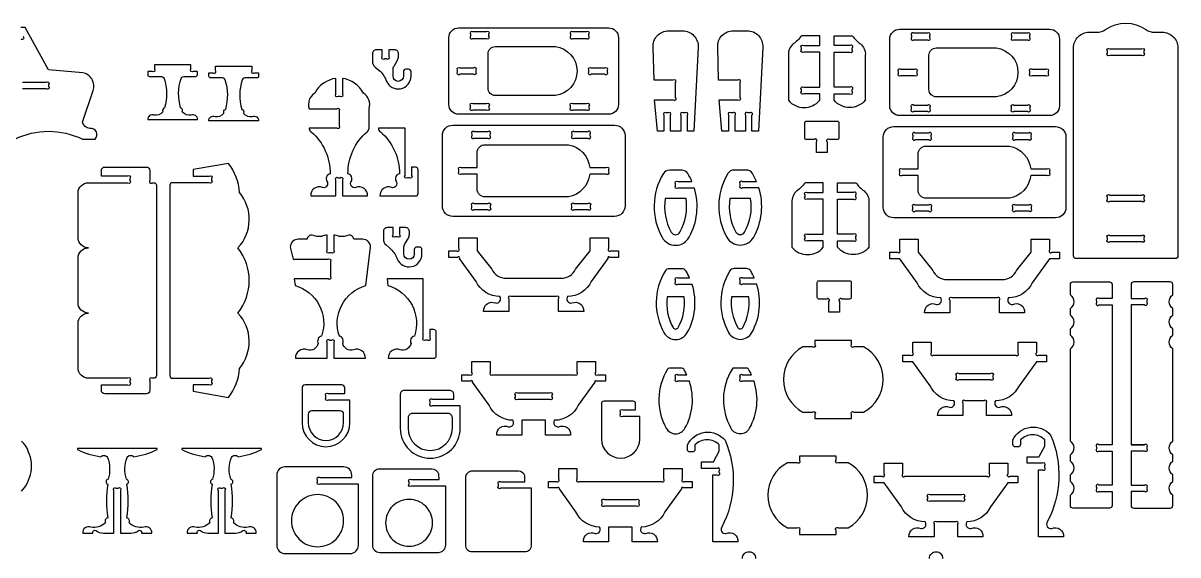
# Model space of a CAD drawing. Extents: x 4810.7 to 4895.3, y 1517.4 to 1570.6.
# Drawn here: x 4851.09 to 4895.34, y 1550.23 to 1570.63 of the extents above; entities that cross this region are included whole.
import ezdxf

# ---------------------------------------------------------------- set-up
doc = ezdxf.new("R2010")
doc.units = 0
doc.header["$MEASUREMENT"] = 0
doc.layers.add('LAYER1', color=18, linetype='CONTINUOUS')

msp = doc.modelspace()

# ---------------------------------------------------------------- linework, layer by layer
at = {"layer": 'LAYER1'}
for points in [[(4891.442, 1561.598, -0.414214), (4891.342, 1561.698), (4891.342, 1569.679, -0.414214), (4891.942, 1570.279), (4892.237, 1570.279, 0.155074), (4892.565, 1570.383, -0.31779), (4894.118, 1570.383, 0.155074), (4894.446, 1570.279), (4894.742, 1570.279, -0.414214), (4895.342, 1569.679), (4895.342, 1561.698, -0.414214), (4895.242, 1561.598)], [(4867.403, 1567.508), (4867.403, 1570.071, -0.414214), (4867.778, 1570.446), (4873.528, 1570.446, -0.414214), (4873.903, 1570.071), (4873.903, 1567.508, -0.414214), (4873.528, 1567.133), (4867.778, 1567.133, -0.414214)], [(4868.236, 1570.201), (4868.236, 1570.128, 1), (4868.324, 1570.039), (4868.847, 1570.039, 1), (4868.936, 1570.128), (4868.936, 1570.201, 1), (4868.847, 1570.289), (4868.324, 1570.289, 1)], [(4872.068, 1570.201), (4872.068, 1570.128, 1), (4872.156, 1570.039), (4872.68, 1570.039, 1), (4872.768, 1570.128), (4872.768, 1570.201, 1), (4872.68, 1570.289), (4872.156, 1570.289, 1)], [(4875.393, 1566.483), (4875.287, 1567.683), (4876.004, 1567.683, 1), (4876.093, 1567.771), (4876.093, 1568.35, 1), (4876.004, 1568.439), (4875.266, 1568.439), (4875.229, 1569.698, -0.431081), (4875.828, 1570.333), (4876.357, 1570.333, -0.431081), (4876.956, 1569.698), (4876.793, 1566.483), (4876.543, 1566.483), (4876.543, 1567.094, 1), (4876.454, 1567.183), (4876.381, 1567.183, 1), (4876.293, 1567.094), (4876.293, 1566.483), (4875.893, 1566.483), (4875.893, 1567.094, 1), (4875.804, 1567.183), (4875.731, 1567.183, 1), (4875.643, 1567.094), (4875.643, 1566.483)], [(4877.869, 1566.487), (4877.763, 1567.687), (4878.481, 1567.687, 1), (4878.569, 1567.776), (4878.569, 1568.355, 1), (4878.481, 1568.443), (4877.742, 1568.443), (4877.705, 1569.703, -0.431081), (4878.304, 1570.337), (4878.834, 1570.337, -0.431081), (4879.433, 1569.703), (4879.269, 1566.487), (4879.019, 1566.487), (4879.019, 1567.099, 1), (4878.931, 1567.187), (4878.857, 1567.187, 1), (4878.769, 1567.099), (4878.769, 1566.487), (4878.369, 1566.487), (4878.369, 1567.099, 1), (4878.281, 1567.187), (4878.207, 1567.187, 1), (4878.119, 1567.099), (4878.119, 1566.487)], [(4884.301, 1567.456), (4884.301, 1570.018, -0.414214), (4884.676, 1570.393), (4890.426, 1570.393, -0.414214), (4890.801, 1570.018), (4890.801, 1567.456, -0.414214), (4890.426, 1567.081), (4884.676, 1567.081, -0.414214)], [(4885.134, 1570.149), (4885.134, 1570.075, 1), (4885.222, 1569.987), (4885.746, 1569.987, 1), (4885.834, 1570.075), (4885.834, 1570.149, 1), (4885.746, 1570.237), (4885.222, 1570.237, 1)], [(4888.967, 1570.149), (4888.967, 1570.075, 1), (4889.055, 1569.987), (4889.578, 1569.987, 1), (4889.667, 1570.075), (4889.667, 1570.149, 1), (4889.578, 1570.237), (4889.055, 1570.237, 1)], [(4880.414, 1569.395), (4880.414, 1567.67, 0.468323), (4881.614, 1567.67), (4881.614, 1567.92), (4881.002, 1567.92, -1), (4880.914, 1568.008), (4880.914, 1568.081, -1), (4881.002, 1568.17), (4881.614, 1568.17), (4881.614, 1569.52), (4881.002, 1569.52, -1), (4880.914, 1569.609), (4880.914, 1569.682, -1), (4881.002, 1569.77), (4881.614, 1569.77), (4881.614, 1570.145), (4880.914, 1570.145, -0.082449), (4880.601, 1569.832, 0.237515)], [(4883.363, 1569.395), (4883.363, 1567.67, -0.468323), (4882.163, 1567.67), (4882.163, 1567.92), (4882.775, 1567.92, 1), (4882.863, 1568.008), (4882.863, 1568.081, 1), (4882.775, 1568.17), (4882.163, 1568.17), (4882.163, 1569.52), (4882.775, 1569.52, 1), (4882.863, 1569.609), (4882.863, 1569.682, 1), (4882.775, 1569.77), (4882.163, 1569.77), (4882.163, 1570.145), (4882.863, 1570.145, 0.082449), (4883.176, 1569.832, -0.237515)], [(4864.992, 1568.446), (4865.006, 1568.411, 0.825341), (4865.952, 1568.594), (4865.952, 1568.766, 0.414214), (4865.856, 1568.862), (4865.757, 1568.862, 0.414214), (4865.661, 1568.766), (4865.661, 1568.594, -1), (4865.263, 1568.594), (4865.263, 1568.837, -0.131652), (4865.301, 1568.981), (4865.434, 1569.21, 0.131652), (4865.472, 1569.354), (4865.472, 1569.463, 0.414214), (4865.328, 1569.607), (4865.099, 1569.607), (4865.099, 1569.344, -1), (4865.01, 1569.255), (4864.937, 1569.255, -1), (4864.849, 1569.344), (4864.849, 1569.607), (4864.619, 1569.607, 0.414214), (4864.475, 1569.463), (4864.475, 1569.164, 0.220517), (4864.577, 1568.944), (4864.721, 1568.822, -0.122252)], [(4871.484, 1567.852), (4869.184, 1567.852, -0.414214), (4868.903, 1568.133), (4868.903, 1569.446, -0.414214), (4869.184, 1569.727), (4871.484, 1569.727, -0.88519)], [(4888.383, 1567.8), (4886.083, 1567.8, -0.414214), (4885.802, 1568.081), (4885.802, 1569.393, -0.414214), (4886.083, 1569.675), (4888.383, 1569.675, -0.88519)], [(4892.73, 1569.642), (4893.953, 1569.642, -1), (4894.042, 1569.553), (4894.042, 1569.48, -1), (4893.953, 1569.392), (4892.73, 1569.392, -1), (4892.642, 1569.48), (4892.642, 1569.553, -1)], [(4856.817, 1566.933), (4857.766, 1566.933, 0.570657), (4857.533, 1567.099, -0.289506), (4857.188, 1567.228, 0.497317), (4857.122, 1567.373, 0.217136), (4857.122, 1567.373, -0.145354), (4857.138, 1568.51, -0.281118), (4857.285, 1568.583), (4857.707, 1568.583, 0.414214), (4857.767, 1568.643), (4857.767, 1568.773), (4857.605, 1568.773, -1), (4857.517, 1568.862), (4857.517, 1569.023), (4856.942, 1569.023), (4856.817, 1569.023), (4856.691, 1569.023), (4856.116, 1569.023), (4856.116, 1568.862, -1), (4856.028, 1568.773), (4855.866, 1568.773), (4855.866, 1568.643, 0.414214), (4855.926, 1568.583), (4856.349, 1568.583, -0.281118), (4856.496, 1568.51, -0.145354), (4856.511, 1567.373, 0.217136), (4856.511, 1567.373, 0.497317), (4856.445, 1567.228, -0.289506), (4856.1, 1567.099, 0.570657), (4855.867, 1566.933)], [(4859.157, 1566.881), (4858.208, 1566.881, -0.570657), (4858.441, 1567.047, 0.289506), (4858.785, 1567.176, -0.497317), (4858.852, 1567.321, -0.217136), (4858.852, 1567.321, 0.145354), (4858.836, 1568.458, 0.281118), (4858.689, 1568.531), (4858.267, 1568.531, -0.414214), (4858.207, 1568.591), (4858.207, 1568.721), (4858.369, 1568.721, 1), (4858.457, 1568.81), (4858.457, 1568.971), (4859.032, 1568.971), (4859.157, 1568.971), (4859.283, 1568.971), (4859.858, 1568.971), (4859.858, 1568.81, 1), (4859.946, 1568.721), (4860.108, 1568.721), (4860.108, 1568.591, -0.414214), (4860.048, 1568.531), (4859.625, 1568.531, 0.281118), (4859.478, 1568.458, 0.145354), (4859.463, 1567.321, -0.217136), (4859.463, 1567.321, -0.497317), (4859.529, 1567.176, 0.289506), (4859.874, 1567.047, -0.570657), (4860.107, 1566.881)], [(4868.347, 1568.664), (4867.824, 1568.664, -1), (4867.736, 1568.753), (4867.736, 1568.826, -1), (4867.824, 1568.914), (4868.347, 1568.914, -1), (4868.436, 1568.826), (4868.436, 1568.753, -1)], [(4872.856, 1568.914), (4873.38, 1568.914, -1), (4873.468, 1568.826), (4873.468, 1568.753, -1), (4873.38, 1568.664), (4872.856, 1568.664, -1), (4872.768, 1568.753), (4872.768, 1568.826, -1)], [(4885.246, 1568.612), (4884.722, 1568.612, -1), (4884.634, 1568.7), (4884.634, 1568.774, -1), (4884.722, 1568.862), (4885.246, 1568.862, -1), (4885.334, 1568.774), (4885.334, 1568.7, -1)], [(4889.755, 1568.862), (4890.278, 1568.862, -1), (4890.367, 1568.774), (4890.367, 1568.7, -1), (4890.278, 1568.612), (4889.755, 1568.612, -1), (4889.667, 1568.7), (4889.667, 1568.774, -1)], [(4863.321, 1568.51), (4863.321, 1567.908, -1), (4863.233, 1567.82), (4863.16, 1567.82, -1), (4863.071, 1567.908), (4863.071, 1568.51, 0.24185), (4862.266, 1567.947, 0.346655), (4862.049, 1567.347), (4863.108, 1567.347, -1), (4863.196, 1567.259), (4863.196, 1566.686, -1), (4863.108, 1566.597), (4862.049, 1566.597, 0.260797), (4862.125, 1566.461, -0.220455), (4862.855, 1564.849, 0.497317), (4862.726, 1564.568, -0.687365), (4862.559, 1564.319, 0.570657), (4862.108, 1563.998), (4863.071, 1563.998), (4863.071, 1564.61, -1), (4863.16, 1564.698), (4863.196, 1564.698), (4863.233, 1564.698, -1), (4863.321, 1564.61), (4863.321, 1563.998), (4864.285, 1563.998, 0.570657), (4863.834, 1564.319, -0.687365), (4863.666, 1564.568, 0.497317), (4863.537, 1564.849, -0.220455), (4864.267, 1566.461, 0.260797), (4864.343, 1566.597), (4864.343, 1567.347, 0.346655), (4864.127, 1567.947, 0.24185)], [(4868.324, 1567.539), (4868.847, 1567.539, -1), (4868.936, 1567.451), (4868.936, 1567.378, -1), (4868.847, 1567.289), (4868.324, 1567.289, -1), (4868.236, 1567.378), (4868.236, 1567.451, -1)], [(4872.156, 1567.539), (4872.68, 1567.539, -1), (4872.768, 1567.451), (4872.768, 1567.378, -1), (4872.68, 1567.289), (4872.156, 1567.289, -1), (4872.068, 1567.378), (4872.068, 1567.451, -1)], [(4885.222, 1567.487), (4885.746, 1567.487, -1), (4885.834, 1567.399), (4885.834, 1567.325, -1), (4885.746, 1567.237), (4885.222, 1567.237, -1), (4885.134, 1567.325), (4885.134, 1567.399, -1)], [(4889.055, 1567.487), (4889.578, 1567.487, -1), (4889.667, 1567.399), (4889.667, 1567.325, -1), (4889.578, 1567.237), (4889.055, 1567.237, -1), (4888.967, 1567.325), (4888.967, 1567.399, -1)], [(4867.153, 1563.614), (4867.153, 1566.314, -0.414214), (4867.553, 1566.714), (4873.753, 1566.714, -0.414214), (4874.153, 1566.314), (4874.153, 1563.614, -0.414214), (4873.753, 1563.214), (4867.553, 1563.214, -0.414214)], [(4881.496, 1565.666), (4881.496, 1566.078, 1), (4881.408, 1566.166), (4881.106, 1566.166, -0.414214), (4881.046, 1566.226), (4881.046, 1566.806, -0.414214), (4881.106, 1566.866), (4882.286, 1566.866, -0.414214), (4882.346, 1566.806), (4882.346, 1566.226, -0.414214), (4882.286, 1566.166), (4881.985, 1566.166, 1), (4881.896, 1566.078), (4881.896, 1565.666)], [(4884.051, 1563.561), (4884.051, 1566.261, -0.414214), (4884.451, 1566.661), (4890.651, 1566.661, -0.414214), (4891.051, 1566.261), (4891.051, 1563.561, -0.414214), (4890.651, 1563.161), (4884.451, 1563.161, -0.414214)], [(4866.125, 1563.998, 0.414214), (4866.225, 1564.098), (4866.225, 1564.998, 0.414214), (4866.125, 1565.098), (4865.975, 1565.098), (4865.975, 1564.786, -1), (4865.886, 1564.698), (4865.813, 1564.698, -1), (4865.725, 1564.786), (4865.725, 1566.597), (4864.702, 1566.597, 0.260797), (4864.779, 1566.461, -0.220455), (4865.508, 1564.849, 0.497317), (4865.38, 1564.568, -0.687365), (4865.212, 1564.319, 0.570657), (4864.761, 1563.998)], [(4868.287, 1566.375), (4868.287, 1566.302, 1), (4868.375, 1566.214), (4868.898, 1566.214, 1), (4868.987, 1566.302), (4868.987, 1566.375, 1), (4868.898, 1566.464), (4868.375, 1566.464, 1)], [(4872.119, 1566.375), (4872.119, 1566.302, 1), (4872.208, 1566.214), (4872.731, 1566.214, 1), (4872.819, 1566.302), (4872.819, 1566.375, 1), (4872.731, 1566.464), (4872.208, 1566.464, 1)], [(4885.797, 1566.411), (4885.273, 1566.411, 1), (4885.185, 1566.323), (4885.185, 1566.25, 1), (4885.273, 1566.161), (4885.797, 1566.161, 1), (4885.885, 1566.25), (4885.885, 1566.323, 1)], [(4889.018, 1566.323), (4889.018, 1566.25, 1), (4889.106, 1566.161), (4889.629, 1566.161, 1), (4889.718, 1566.25), (4889.718, 1566.323, 1), (4889.629, 1566.411), (4889.106, 1566.411, 1)], [(4872.805, 1565.089), (4873.431, 1565.089, -1), (4873.519, 1565), (4873.519, 1564.927, -1), (4873.431, 1564.839), (4872.805, 1564.839, -0.326135), (4871.984, 1563.964), (4868.787, 1563.964, -0.414214), (4868.487, 1564.264), (4868.487, 1564.839), (4867.875, 1564.839, -1), (4867.787, 1564.927), (4867.787, 1565, -1), (4867.875, 1565.089), (4868.487, 1565.089), (4868.487, 1565.664, -0.414214), (4868.787, 1565.964), (4871.984, 1565.964, -0.326135)], [(4889.704, 1565.036), (4890.329, 1565.036, -1), (4890.418, 1564.948), (4890.418, 1564.875, -1), (4890.329, 1564.786), (4889.704, 1564.786, -0.326135), (4888.883, 1563.911), (4885.685, 1563.911, -0.414214), (4885.385, 1564.211), (4885.385, 1564.786), (4884.773, 1564.786, -1), (4884.685, 1564.875), (4884.685, 1564.948, -1), (4884.773, 1565.036), (4885.385, 1565.036), (4885.385, 1565.611, -0.414214), (4885.685, 1565.911), (4888.883, 1565.911, -0.326135)], [(4853.587, 1559.508, -0.414214), (4853.195, 1559.901), (4853.195, 1561.616, -0.414214), (4853.587, 1562.008, -0.414214), (4853.195, 1562.401), (4853.195, 1564.116, -0.414214), (4853.587, 1564.508), (4855.106, 1564.508, 1), (4855.195, 1564.597), (4855.195, 1564.67, 1), (4855.106, 1564.758), (4854.087, 1564.758), (4854.087, 1564.978, -0.414214), (4854.218, 1565.108), (4855.814, 1565.108, -0.414214), (4855.945, 1564.978), (4855.945, 1564.597, 1), (4856.033, 1564.508), (4856.095, 1564.508, -0.414214), (4856.195, 1564.408), (4856.195, 1557.108, -0.414214), (4856.095, 1557.008), (4856.033, 1557.008, 1), (4855.945, 1556.92), (4855.945, 1556.539, -0.414214), (4855.814, 1556.408), (4854.218, 1556.408, -0.414214), (4854.087, 1556.539), (4854.087, 1556.758), (4855.106, 1556.758, 1), (4855.195, 1556.847), (4855.195, 1556.92, 1), (4855.106, 1557.008), (4853.587, 1557.008, -0.414214), (4853.195, 1557.401), (4853.195, 1559.116, -0.414214)], [(4859.375, 1564.138, 0.157436), (4858.952, 1565.245), (4857.609, 1565.008), (4857.609, 1564.758), (4858.22, 1564.758, -1), (4858.309, 1564.67), (4858.309, 1564.597, -1), (4858.22, 1564.508), (4856.809, 1564.508, 0.414214), (4856.709, 1564.408), (4856.709, 1563.508), (4856.709, 1557.108, 0.414214), (4856.809, 1557.008), (4858.22, 1557.008, -1), (4858.309, 1556.92), (4858.309, 1556.847, -1), (4858.22, 1556.759), (4857.609, 1556.759), (4857.609, 1556.509), (4858.952, 1556.272, 0.157436), (4859.375, 1557.379, 0.379394), (4859.319, 1559.508, 0.346118), (4859.319, 1562.008, 0.379394)], [(4876.81, 1564.302), (4876.181, 1564.302, -1), (4876.093, 1564.39), (4876.093, 1564.464, -1), (4876.181, 1564.552), (4876.719, 1564.552, 0.035368), (4876.562, 1564.857, 0.261699), (4876.332, 1564.986), (4875.853, 1564.986, 0.261699), (4875.624, 1564.857, 0.2701), (4875.577, 1562.413, 0.587624), (4876.609, 1562.413, 0.203772)], [(4879.286, 1564.307), (4878.657, 1564.307, -1), (4878.569, 1564.395), (4878.569, 1564.469, -1), (4878.657, 1564.557), (4879.195, 1564.557, 0.035368), (4879.038, 1564.862, 0.261699), (4878.808, 1564.991), (4878.33, 1564.991, 0.261699), (4878.1, 1564.862, 0.2701), (4878.053, 1562.418, 0.587624), (4879.085, 1562.418, 0.203772)], [(4880.551, 1563.755), (4880.551, 1562.029, 0.468323), (4881.751, 1562.029), (4881.751, 1562.279), (4881.139, 1562.279, -1), (4881.051, 1562.367), (4881.051, 1562.441, -1), (4881.139, 1562.529), (4881.751, 1562.529), (4881.751, 1563.88), (4881.139, 1563.88, -1), (4881.051, 1563.968), (4881.051, 1564.041, -1), (4881.139, 1564.13), (4881.751, 1564.13), (4881.751, 1564.505), (4881.051, 1564.505, -0.082449), (4880.738, 1564.191, 0.237515)], [(4883.501, 1563.755), (4883.501, 1562.029, -0.468323), (4882.301, 1562.029), (4882.301, 1562.279), (4882.912, 1562.279, 1), (4883.001, 1562.367), (4883.001, 1562.441, 1), (4882.912, 1562.529), (4882.301, 1562.529), (4882.301, 1563.88), (4882.912, 1563.88, 1), (4883.001, 1563.968), (4883.001, 1564.041, 1), (4882.912, 1564.13), (4882.301, 1564.13), (4882.301, 1564.505), (4883.001, 1564.505, 0.082449), (4883.314, 1564.191, -0.237515)], [(4892.73, 1564.033), (4893.953, 1564.033, -1), (4894.042, 1563.945), (4894.042, 1563.872, -1), (4893.953, 1563.783), (4892.73, 1563.783, -1), (4892.642, 1563.872), (4892.642, 1563.945, -1)], [(4868.375, 1563.714), (4868.898, 1563.714, -1), (4868.987, 1563.625), (4868.987, 1563.552, -1), (4868.898, 1563.464), (4868.375, 1563.464, -1), (4868.287, 1563.552), (4868.287, 1563.625, -1)], [(4872.208, 1563.714), (4872.731, 1563.714, -1), (4872.819, 1563.625), (4872.819, 1563.552, -1), (4872.731, 1563.464), (4872.208, 1563.464, -1), (4872.119, 1563.552), (4872.119, 1563.625, -1)], [(4876.492, 1563.902), (4875.693, 1563.902, 0.166664), (4875.926, 1562.608, 0.587624), (4876.259, 1562.608, 0.166664)], [(4878.968, 1563.907), (4878.17, 1563.907, 0.166664), (4878.402, 1562.613, 0.587624), (4878.736, 1562.613, 0.166664)], [(4885.273, 1563.661), (4885.797, 1563.661, -1), (4885.885, 1563.573), (4885.885, 1563.5, -1), (4885.797, 1563.411), (4885.273, 1563.411, -1), (4885.185, 1563.5), (4885.185, 1563.573, -1)], [(4889.106, 1563.661), (4889.629, 1563.661, -1), (4889.718, 1563.573), (4889.718, 1563.5, -1), (4889.629, 1563.411), (4889.106, 1563.411, -1), (4889.018, 1563.5), (4889.018, 1563.573, -1)], [(4865.409, 1561.622), (4865.423, 1561.587, 0.825341), (4866.37, 1561.77), (4866.37, 1561.942, 0.414214), (4866.274, 1562.038), (4866.174, 1562.038, 0.414214), (4866.078, 1561.942), (4866.078, 1561.77, -1), (4865.68, 1561.77), (4865.68, 1562.012, -0.131652), (4865.718, 1562.157), (4865.851, 1562.386, 0.131652), (4865.889, 1562.53), (4865.889, 1562.638, 0.414214), (4865.745, 1562.783), (4865.516, 1562.783), (4865.516, 1562.519, -1), (4865.427, 1562.431), (4865.354, 1562.431, -1), (4865.266, 1562.519), (4865.266, 1562.783), (4865.036, 1562.783, 0.414214), (4864.892, 1562.638), (4864.892, 1562.34, 0.220517), (4864.994, 1562.12), (4865.138, 1561.998, -0.122252)], [(4862.74, 1557.772), (4862.74, 1558.384, -1), (4862.828, 1558.472), (4862.902, 1558.472, -1), (4862.99, 1558.384), (4862.99, 1557.772), (4864.204, 1557.772, 0.570657), (4863.752, 1558.093, -0.424269), (4863.335, 1558.342, 0.497317), (4863.206, 1558.623, -0.429094), (4864.221, 1560.569), (4864.405, 1562.029), (4864.405, 1562.029, 0.414214), (4864.097, 1562.337), (4863.756, 1562.337, 0.480696), (4863.564, 1562.491, -0.114725), (4863.203, 1562.447, 0.056195), (4862.99, 1562.499), (4862.99, 1561.907, -1), (4862.902, 1561.819), (4862.828, 1561.819, -1), (4862.74, 1561.907), (4862.74, 1562.499, 0.056195), (4862.527, 1562.447, -0.114725), (4862.166, 1562.491, 0.480696), (4861.974, 1562.337), (4861.633, 1562.337, 0.414214), (4861.325, 1562.029), (4861.325, 1562.029), (4861.43, 1561.569), (4862.777, 1561.569, -1), (4862.865, 1561.48), (4862.865, 1560.907, -1), (4862.777, 1560.819), (4861.477, 1560.819), (4861.509, 1560.569, -0.429094), (4862.524, 1558.623, 0.497317), (4862.395, 1558.342, -0.424269), (4861.977, 1558.093, 0.570657), (4861.526, 1557.772)], [(4871.607, 1559.574), (4871.607, 1560.055, 1), (4871.519, 1560.144), (4870.153, 1560.144), (4869.787, 1560.144, 1), (4869.699, 1560.055), (4869.699, 1559.574), (4868.735, 1559.574, -0.570657), (4869.186, 1559.895, 0.687365), (4869.354, 1560.144, -0.291722), (4868.447, 1560.722), (4867.813, 1561.606, 1), (4867.741, 1561.643), (4867.403, 1561.643), (4867.403, 1561.893), (4867.698, 1561.893, 1), (4867.787, 1561.981), (4867.787, 1562.393), (4868.487, 1562.393), (4868.487, 1561.893), (4869.046, 1561.191, 0.291722), (4869.59, 1560.844), (4870.153, 1560.844), (4871.716, 1560.844, 0.291722), (4872.26, 1561.191), (4872.819, 1561.893), (4872.819, 1562.393), (4873.519, 1562.393), (4873.519, 1561.981, 1), (4873.608, 1561.893), (4873.903, 1561.893), (4873.903, 1561.643), (4873.565, 1561.643, 1), (4873.493, 1561.606), (4872.858, 1560.722, -0.291722), (4871.952, 1560.144, 0.687365), (4872.119, 1559.895, -0.570657), (4872.57, 1559.574)], [(4888.505, 1559.522), (4888.505, 1560.003, 1), (4888.417, 1560.091), (4887.051, 1560.091), (4886.686, 1560.091, 1), (4886.597, 1560.003), (4886.597, 1559.522), (4885.634, 1559.522, -0.570657), (4886.085, 1559.842, 0.687365), (4886.253, 1560.091, -0.291722), (4885.346, 1560.67), (4884.685, 1561.59), (4884.301, 1561.59), (4884.301, 1561.84), (4884.597, 1561.84, 1), (4884.685, 1561.928), (4884.685, 1562.34), (4885.385, 1562.34), (4885.385, 1561.84), (4885.944, 1561.138, 0.291722), (4886.488, 1560.791), (4887.051, 1560.791), (4888.615, 1560.791, 0.291722), (4889.159, 1561.138), (4889.718, 1561.84), (4889.718, 1562.34), (4890.418, 1562.34), (4890.418, 1561.928, 1), (4890.506, 1561.84), (4890.801, 1561.84), (4890.801, 1561.59), (4890.418, 1561.59), (4889.757, 1560.67, -0.291722), (4888.85, 1560.091, 0.687365), (4889.018, 1559.842, -0.570657), (4889.469, 1559.522)], [(4892.73, 1562.485), (4893.953, 1562.485, -1), (4894.042, 1562.396), (4894.042, 1562.323, -1), (4893.953, 1562.235), (4892.73, 1562.235, -1), (4892.642, 1562.323), (4892.642, 1562.396, -1)], [(4876.726, 1560.606), (4876.181, 1560.606, -1), (4876.093, 1560.695), (4876.093, 1560.768, -1), (4876.181, 1560.856), (4876.631, 1560.856, 0.031694), (4876.493, 1561.119, 0.261699), (4876.332, 1561.21), (4875.853, 1561.21, 0.261699), (4875.692, 1561.119, 0.2701), (4875.647, 1558.756, 0.587624), (4876.539, 1558.756, 0.206482)], [(4879.203, 1560.611), (4878.657, 1560.611, -1), (4878.569, 1560.699), (4878.569, 1560.773, -1), (4878.657, 1560.861), (4879.108, 1560.861, 0.031694), (4878.969, 1561.124, 0.261699), (4878.808, 1561.215), (4878.33, 1561.215, 0.261699), (4878.169, 1561.124, 0.2701), (4878.123, 1558.761, 0.587624), (4879.015, 1558.761, 0.206482)], [(4866.822, 1558.872), (4866.672, 1558.872), (4866.672, 1558.561, -1), (4866.584, 1558.472), (4866.51, 1558.472, -1), (4866.422, 1558.561), (4866.422, 1560.819), (4866.422, 1560.819), (4866.422, 1560.819), (4865.034, 1560.819), (4865.066, 1560.569, -0.429094), (4866.081, 1558.623, 0.497317), (4865.952, 1558.342, -0.424269), (4865.535, 1558.093, 0.570657), (4865.083, 1557.772), (4866.822, 1557.772, 0.414214), (4866.922, 1557.872), (4866.922, 1558.772, 0.414214)], [(4881.97, 1559.545), (4881.97, 1559.957, 1), (4881.882, 1560.045), (4881.58, 1560.045, -0.414214), (4881.52, 1560.105), (4881.52, 1560.685, -0.414214), (4881.58, 1560.745), (4882.76, 1560.745, -0.414214), (4882.82, 1560.685), (4882.82, 1560.105, -0.414214), (4882.76, 1560.045), (4882.458, 1560.045, 1), (4882.37, 1559.957), (4882.37, 1559.545)], [(4891.221, 1556.259), (4891.221, 1558.132, 0.531486), (4891.221, 1558.657), (4891.221, 1558.907, 0.531486), (4891.221, 1559.431), (4891.221, 1559.681, 0.531486), (4891.221, 1560.206), (4891.221, 1560.606, -0.414214), (4891.321, 1560.706), (4892.722, 1560.706, -0.414214), (4892.822, 1560.606), (4892.822, 1560.068), (4892.31, 1560.068, 1), (4892.221, 1559.98), (4892.221, 1559.907, 1), (4892.31, 1559.818), (4892.822, 1559.818), (4892.822, 1554.46), (4892.31, 1554.46, 1), (4892.221, 1554.372), (4892.221, 1554.299, 1), (4892.31, 1554.21), (4892.822, 1554.21), (4892.822, 1552.912), (4892.31, 1552.912, 1), (4892.221, 1552.823), (4892.221, 1552.75, 1), (4892.31, 1552.662), (4892.822, 1552.662), (4892.822, 1552.124, -0.414214), (4892.722, 1552.024), (4891.321, 1552.024, -0.414214), (4891.221, 1552.124), (4891.221, 1552.524, 0.531486), (4891.221, 1553.049), (4891.221, 1553.299, 0.531486), (4891.221, 1553.823), (4891.221, 1554.073, 0.531486), (4891.221, 1554.597), (4891.221, 1556.009)], [(4895.148, 1556.259), (4895.148, 1558.132, -0.531486), (4895.148, 1558.657), (4895.148, 1558.907, -0.531486), (4895.148, 1559.431), (4895.148, 1559.681, -0.531486), (4895.148, 1560.206), (4895.148, 1560.606, 0.414214), (4895.048, 1560.706), (4893.647, 1560.706, 0.414214), (4893.547, 1560.606), (4893.547, 1560.068), (4894.06, 1560.068, -1), (4894.148, 1559.98), (4894.148, 1559.907, -1), (4894.06, 1559.818), (4893.547, 1559.818), (4893.547, 1554.46), (4894.06, 1554.46, -1), (4894.148, 1554.372), (4894.148, 1554.299, -1), (4894.06, 1554.21), (4893.547, 1554.21), (4893.547, 1552.912), (4894.06, 1552.912, -1), (4894.148, 1552.823), (4894.148, 1552.75, -1), (4894.06, 1552.662), (4893.547, 1552.662), (4893.547, 1552.124, 0.414214), (4893.647, 1552.024), (4895.048, 1552.024, 0.414214), (4895.148, 1552.124), (4895.148, 1552.524, -0.531486), (4895.148, 1553.049), (4895.148, 1553.299, -0.531486), (4895.148, 1553.823), (4895.148, 1554.073, -0.531486), (4895.148, 1554.597), (4895.148, 1556.009)], [(4876.422, 1560.126), (4875.763, 1560.126, 0.15764), (4875.996, 1558.951, 0.587624), (4876.19, 1558.951, 0.15764)], [(4878.898, 1560.131), (4878.239, 1560.131, 0.15764), (4878.472, 1558.956, 0.587624), (4878.666, 1558.956, 0.15764)], [(4880.966, 1555.71), (4881.344, 1555.71, -1), (4881.433, 1555.622), (4881.433, 1555.46), (4882.833, 1555.46), (4882.833, 1555.622, -1), (4882.921, 1555.71), (4883.299, 1555.71, 0.59581), (4883.299, 1558.21), (4882.921, 1558.21, -1), (4882.833, 1558.299), (4882.833, 1558.46), (4881.433, 1558.46), (4881.433, 1558.299, -1), (4881.344, 1558.21), (4880.966, 1558.21, 0.59581)], [(4885.885, 1558.392), (4885.885, 1557.981, 1), (4885.973, 1557.892), (4889.129, 1557.892, 1), (4889.218, 1557.981), (4889.218, 1558.392), (4889.918, 1558.392), (4889.918, 1557.981, 1), (4890.006, 1557.892), (4890.301, 1557.892), (4890.301, 1557.642), (4889.918, 1557.642), (4889.257, 1556.722, -0.291722), (4888.35, 1556.144, 0.687365), (4888.518, 1555.895, -0.570657), (4888.969, 1555.574), (4888.005, 1555.574), (4888.005, 1556.055, 1), (4887.917, 1556.144), (4887.186, 1556.144, 1), (4887.097, 1556.055), (4887.097, 1555.574), (4886.134, 1555.574, -0.570657), (4886.585, 1555.895, 0.687365), (4886.753, 1556.144, -0.291722), (4885.846, 1556.722), (4885.185, 1557.642), (4884.801, 1557.642), (4884.801, 1557.892), (4885.097, 1557.892, 1), (4885.185, 1557.981), (4885.185, 1558.392)], [(4868.987, 1557.644), (4868.987, 1557.232, 1), (4869.075, 1557.144), (4872.231, 1557.144, 1), (4872.319, 1557.232), (4872.319, 1557.644), (4873.019, 1557.644), (4873.019, 1557.232, 1), (4873.108, 1557.144), (4873.403, 1557.144), (4873.403, 1556.894), (4873.065, 1556.894, 1), (4872.993, 1556.857), (4872.358, 1555.973, -0.291722), (4871.452, 1555.395, 0.687365), (4871.619, 1555.146, -0.570657), (4872.07, 1554.825), (4871.107, 1554.825), (4871.107, 1555.395), (4870.199, 1555.395), (4870.199, 1554.825), (4869.235, 1554.825, -0.570657), (4869.686, 1555.146, 0.687365), (4869.854, 1555.395, -0.291722), (4868.947, 1555.973), (4868.313, 1556.857, 1), (4868.241, 1556.894), (4867.903, 1556.894), (4867.903, 1557.144), (4868.198, 1557.144, 1), (4868.287, 1557.232), (4868.287, 1557.644)], [(4876.44, 1557.296, 0.014243), (4876.408, 1557.352, 0.261699), (4876.332, 1557.394), (4875.853, 1557.394, 0.261699), (4875.778, 1557.352, 0.2701), (4875.734, 1555.089, 0.587624), (4876.452, 1555.089, 0.21016), (4876.621, 1556.891), (4876.181, 1556.891, -1), (4876.093, 1556.979), (4876.093, 1557.052, -1), (4876.181, 1557.141), (4876.521, 1557.141, 0.026696)], [(4878.916, 1557.301, 0.014243), (4878.884, 1557.357, 0.261699), (4878.808, 1557.399), (4878.33, 1557.399, 0.261699), (4878.254, 1557.357, 0.2701), (4878.21, 1555.094, 0.587624), (4878.928, 1555.094, 0.21016), (4879.098, 1556.895), (4878.657, 1556.895, -1), (4878.569, 1556.984), (4878.569, 1557.057, -1), (4878.657, 1557.145), (4878.998, 1557.145, 0.026696)], [(4888.163, 1556.944), (4886.94, 1556.944, -1), (4886.851, 1557.032), (4886.851, 1557.105, -1), (4886.94, 1557.194), (4888.163, 1557.194, -1), (4888.251, 1557.105), (4888.251, 1557.032, -1)], [(4863.411, 1556.638, 0.414214), (4863.296, 1556.754), (4861.891, 1556.754, 0.414214), (4861.776, 1556.638), (4861.776, 1555.301, 1), (4863.611, 1555.301), (4863.611, 1556.17), (4862.782, 1556.17, -1), (4862.693, 1556.258), (4862.693, 1556.331, -1), (4862.782, 1556.42), (4863.411, 1556.42)], [(4867.587, 1556.395, 0.414214), (4867.442, 1556.539), (4865.686, 1556.539, 0.414214), (4865.542, 1556.395), (4865.542, 1555.087, 1), (4867.837, 1555.087), (4867.837, 1555.955), (4866.778, 1555.955, -1), (4866.689, 1556.044), (4866.689, 1556.117, -1), (4866.778, 1556.205), (4867.587, 1556.205)], [(4870.041, 1556.445), (4871.265, 1556.445, -1), (4871.353, 1556.357), (4871.353, 1556.283, -1), (4871.265, 1556.195), (4870.041, 1556.195, -1), (4869.953, 1556.283), (4869.953, 1556.357, -1)], [(4874.558, 1556.037, 0.414214), (4874.466, 1556.129), (4873.342, 1556.129, 0.414214), (4873.25, 1556.037), (4873.25, 1554.677, 1), (4874.718, 1554.677), (4874.718, 1555.545), (4874.072, 1555.545, -1), (4873.984, 1555.633), (4873.984, 1555.707, -1), (4874.072, 1555.795), (4874.558, 1555.795)], [(4863.243, 1555.756), (4862.144, 1555.756, 0.414214), (4862.016, 1555.628), (4862.016, 1555.301, 1), (4863.371, 1555.301), (4863.371, 1555.628, 0.414214)], [(4867.377, 1555.655), (4866.002, 1555.655, 0.414214), (4865.842, 1555.495), (4865.842, 1555.087, 1), (4867.537, 1555.087), (4867.537, 1555.495, 0.414214)], [(4890.022, 1553.996, -0.029821), (4890.037, 1554.027), (4890.243, 1554.4, 0.121687), (4890.243, 1554.4), (4890.243, 1554.643, 0.427031), (4889.31, 1554.643), (4889.31, 1554.471, -0.414214), (4889.214, 1554.375), (4889.115, 1554.375, -0.414214), (4889.019, 1554.471), (4889.019, 1554.643, -0.545644), (4890.465, 1554.826, -0.225477), (4890.337, 1551.497, 0.687365), (4890.505, 1551.248, -0.570657), (4890.956, 1550.927), (4889.993, 1550.927), (4889.993, 1553.496), (4890.154, 1553.496, 1), (4890.243, 1553.584), (4890.243, 1553.658, 1), (4890.154, 1553.746), (4889.56, 1553.746), (4889.56, 1553.996)], [(4877.546, 1553.801, -0.029821), (4877.562, 1553.832), (4877.767, 1554.205, 0.121687), (4877.767, 1554.205), (4877.767, 1554.448, 0.427031), (4876.834, 1554.448), (4876.834, 1554.276, -0.414214), (4876.738, 1554.18), (4876.639, 1554.18, -0.414214), (4876.543, 1554.276), (4876.543, 1554.448, -0.545644), (4877.989, 1554.631, -0.225477), (4877.861, 1551.302, 0.687365), (4878.029, 1551.053, -0.570657), (4878.48, 1550.733), (4877.517, 1550.733), (4877.517, 1553.301), (4877.678, 1553.301, 1), (4877.767, 1553.389), (4877.767, 1553.463, 1), (4877.678, 1553.551), (4877.084, 1553.551), (4877.084, 1553.801)], [(4856.22, 1554.269), (4856.22, 1554.309), (4853.17, 1554.309), (4853.17, 1554.269, 0.082494), (4854.062, 1553.999, -0.480983), (4854.321, 1553.971, -0.169376), (4854.344, 1553.136, 0.755968), (4854.33, 1552.943, 0.0823), (4854.33, 1551.655, 0.497317), (4854.241, 1551.462, -0.242348), (4853.681, 1551.29, 0.570657), (4853.37, 1551.069), (4853.765, 1551.069, -0.75881), (4853.883, 1551.163, 0.158853), (4854.17, 1551.069), (4854.57, 1551.069), (4854.57, 1552.706, -1), (4854.658, 1552.794), (4854.732, 1552.794, -1), (4854.82, 1552.706), (4854.82, 1551.069), (4855.22, 1551.069, 0.158853), (4855.507, 1551.163, -0.75881), (4855.625, 1551.069), (4856.02, 1551.069, 0.570657), (4855.709, 1551.29, -0.242348), (4855.149, 1551.462, 0.497317), (4855.06, 1551.655, 0.0823), (4855.06, 1552.943, 0.755968), (4855.046, 1553.136, -0.169376), (4855.069, 1553.971, -0.480983), (4855.328, 1553.999, 0.082494)], [(4860.22, 1554.269), (4860.22, 1554.309), (4857.17, 1554.309), (4857.17, 1554.269, 0.082494), (4858.062, 1553.999, -0.480983), (4858.321, 1553.971, -0.169376), (4858.344, 1553.136, 0.755968), (4858.33, 1552.943, 0.0823), (4858.33, 1551.655, 0.497317), (4858.241, 1551.462, -0.242348), (4857.681, 1551.29, 0.570657), (4857.37, 1551.069), (4857.765, 1551.069, -0.75881), (4857.883, 1551.163, 0.158853), (4858.17, 1551.069), (4858.57, 1551.069), (4858.57, 1552.706, -1), (4858.658, 1552.794), (4858.732, 1552.794, -1), (4858.82, 1552.706), (4858.82, 1551.069), (4859.22, 1551.069, 0.158853), (4859.507, 1551.163, -0.75881), (4859.625, 1551.069), (4860.02, 1551.069, 0.570657), (4859.709, 1551.29, -0.242348), (4859.149, 1551.462, 0.497317), (4859.06, 1551.655, 0.0823), (4859.06, 1552.943, 0.755968), (4859.046, 1553.136, -0.169376), (4859.069, 1553.971, -0.480983), (4859.328, 1553.999, 0.082494)], [(4880.374, 1551.269), (4880.752, 1551.269, -1), (4880.84, 1551.181), (4880.84, 1551.019), (4882.24, 1551.019), (4882.24, 1551.181, -1), (4882.328, 1551.269), (4882.706, 1551.269, 0.59581), (4882.706, 1553.769), (4882.328, 1553.769, -1), (4882.24, 1553.858), (4882.24, 1554.019), (4880.84, 1554.019), (4880.84, 1553.858, -1), (4880.752, 1553.769), (4880.374, 1553.769, 0.59581)], [(4862.371, 1553.039), (4862.371, 1553.112, -1), (4862.46, 1553.2), (4863.684, 1553.2), (4863.684, 1553.294, 0.414214), (4863.371, 1553.607), (4861.121, 1553.607, 0.414214), (4860.809, 1553.294), (4860.809, 1550.594, 0.414214), (4861.121, 1550.282), (4863.621, 1550.282, 0.414214), (4863.934, 1550.594), (4863.934, 1552.95), (4862.46, 1552.95, -1)], [(4867.285, 1552.868), (4865.967, 1552.868, -1), (4865.879, 1552.957), (4865.879, 1553.03, -1), (4865.967, 1553.118), (4867.035, 1553.118), (4867.023, 1553.325, 0.33076), (4866.754, 1553.525), (4864.754, 1553.525, 0.414214), (4864.473, 1553.243), (4864.473, 1550.607, 0.414214), (4864.754, 1550.326), (4867.004, 1550.326, 0.414214), (4867.285, 1550.607)], [(4870.57, 1552.786), (4869.393, 1552.786, -1), (4869.304, 1552.875), (4869.304, 1552.948, -1), (4869.393, 1553.036), (4870.32, 1553.036), (4870.309, 1553.263, 0.33076), (4870.067, 1553.443), (4868.292, 1553.443, 0.414214), (4868.039, 1553.19), (4868.039, 1550.611, 0.414214), (4868.292, 1550.358), (4870.317, 1550.358, 0.414214), (4870.57, 1550.611)], [(4872.311, 1553.551), (4872.311, 1553.139, 1), (4872.399, 1553.051), (4875.555, 1553.051, 1), (4875.643, 1553.139), (4875.643, 1553.551), (4876.343, 1553.551), (4876.343, 1553.139, 1), (4876.431, 1553.051), (4876.727, 1553.051), (4876.727, 1552.801), (4876.388, 1552.801, 1), (4876.317, 1552.764), (4875.682, 1551.881, -0.291722), (4874.776, 1551.302, 0.687365), (4874.943, 1551.053, -0.570657), (4875.394, 1550.733), (4874.431, 1550.733), (4874.431, 1551.302), (4873.523, 1551.302), (4873.523, 1550.733), (4872.559, 1550.733, -0.570657), (4873.01, 1551.053, 0.687365), (4873.178, 1551.302, -0.291722), (4872.271, 1551.881), (4871.637, 1552.764, 1), (4871.565, 1552.801), (4871.227, 1552.801), (4871.227, 1553.051), (4871.522, 1553.051, 1), (4871.611, 1553.139), (4871.611, 1553.551)], [(4884.786, 1553.746), (4884.786, 1553.334, 1), (4884.875, 1553.246), (4888.031, 1553.246, 1), (4888.119, 1553.334), (4888.119, 1553.746), (4888.819, 1553.746), (4888.819, 1553.334, 1), (4888.907, 1553.246), (4889.203, 1553.246), (4889.203, 1552.996), (4888.819, 1552.996), (4888.158, 1552.076, -0.291722), (4887.251, 1551.497, 0.687365), (4887.419, 1551.248, -0.570657), (4887.87, 1550.927), (4886.907, 1550.927), (4886.907, 1551.409, 1), (4886.818, 1551.497), (4886.087, 1551.497, 1), (4885.999, 1551.409), (4885.999, 1550.927), (4885.035, 1550.927, -0.570657), (4885.486, 1551.248, 0.687365), (4885.654, 1551.497, -0.291722), (4884.747, 1552.076), (4884.086, 1552.996), (4883.703, 1552.996), (4883.703, 1553.246), (4883.998, 1553.246, 1), (4884.086, 1553.334), (4884.086, 1553.746)], [(4862.371, 1552.544, 0.414214), (4861.371, 1551.544, 0.414214), (4862.371, 1550.544, 0.414214), (4863.371, 1551.544, 0.414214)], [(4887.064, 1552.297), (4885.841, 1552.297, -1), (4885.753, 1552.386), (4885.753, 1552.459, -1), (4885.841, 1552.547), (4887.064, 1552.547, -1), (4887.153, 1552.459), (4887.153, 1552.386, -1)], [(4865.879, 1552.362, 0.414214), (4864.979, 1551.462, 0.414214), (4865.879, 1550.562, 0.414214), (4866.779, 1551.462, 0.414214)], [(4874.588, 1552.102), (4873.365, 1552.102, -1), (4873.277, 1552.191), (4873.277, 1552.264, -1), (4873.365, 1552.352), (4874.588, 1552.352, -1), (4874.677, 1552.264), (4874.677, 1552.191, -1)]]:
    msp.add_lwpolyline(points, format="xyb", close=True, dxfattribs=at)
for points in [[(4850.766, 1566.179, -0.230289), (4853.361, 1566.179), (4853.843, 1566.179, 0.729626), (4853.645, 1566.59, -0.343544), (4853.361, 1566.829), (4853.766, 1568.04, 0.456332), (4853.375, 1568.726), (4852.063, 1568.836), (4851.168, 1570.461), (4851, 1570.461)], [(4851.08, 1570.117, -1), (4851.014, 1570.011)], [(4851.063, 1568.361), (4851.975, 1568.361, -1), (4852.063, 1568.273), (4852.063, 1568.236), (4852.063, 1568.2, -1), (4851.975, 1568.111), (4851.063, 1568.111)], [(4878.656, 1550.092, -0.427943), (4878.906, 1550.354, -0.427943), (4879.156, 1550.092, 0.204981)], [(4885.825, 1550.092, -0.427943), (4886.075, 1550.354, -0.427943), (4886.325, 1550.092, 0.204981)]]:
    msp.add_lwpolyline(points, format="xyb", dxfattribs=at)
for points in [[(4870.153, 1560.844), (4870.459, 1560.844)], [(4887.051, 1560.791), (4887.357, 1560.791)], [(4851.029, 1552.677), (4851.109, 1552.777), (4851.189, 1552.877), (4851.249, 1552.997), (4851.289, 1553.097), (4851.33, 1553.198), (4851.37, 1553.318), (4851.39, 1553.418), (4851.41, 1553.538), (4851.41, 1553.638), (4851.41, 1553.759), (4851.39, 1553.859), (4851.37, 1553.979), (4851.33, 1554.079), (4851.289, 1554.179), (4851.249, 1554.299), (4851.189, 1554.4), (4851.109, 1554.5), (4851.029, 1554.6)], [(4894.06, 1554.46), (4893.547, 1554.46)]]:
    msp.add_lwpolyline(points, dxfattribs=at)

doc.saveas('drawing.dxf')
